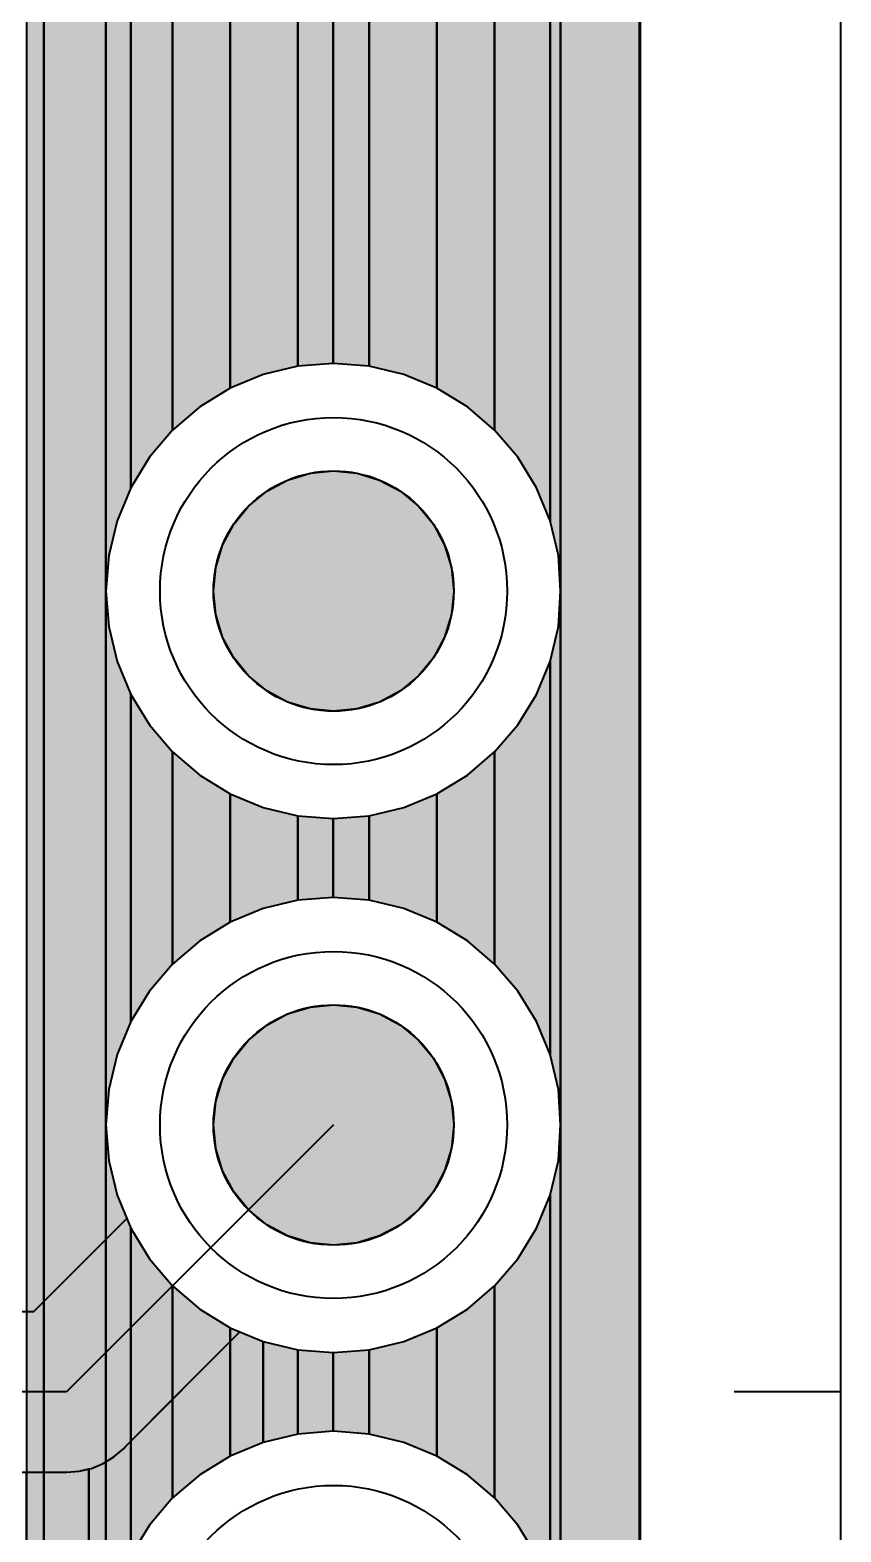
# Model space of a CAD drawing. Header units: millimetres. Extents: x 2 to 110, y 3 to 56.
# Drawn here: x 106.2 to 110.05, y 28.56 to 35.71 of the extents above; entities that cross this region are included whole.
import ezdxf

# ---------------------------------------------------------------- set-up
doc = ezdxf.new("R2010")
doc.units = ezdxf.units.MM
for name, color, linetype in [('bottom_copper', 7, 'Continuous'), ('bottom_silk', 7, 'Continuous'), ('drill_plated', 7, 'Continuous'), ('outline', 7, 'Continuous'), ('top_copper', 7, 'Continuous'), ('top_silk', 7, 'Continuous')]:
    doc.layers.add(name, color=color, linetype=linetype)

# ---------------------------------------------------------------- blocks, each defined once
blk = doc.blocks.new('Block185')
at = {"layer": 'bottom_copper', "lineweight": 40}
for points in [[(0, 30.5695), (-0.1694, 30.5828), (-0.1711, 30.5827), (-0.1711, 51.435), (0, 51.435), (0, 30.5695)], [(0.3222, 30.4648), (0.1652, 30.5298), (0, 30.5695), (0, 51.435), (0.3222, 51.435), (0.3222, 30.4648)], [(0.5963, 30.2657), (0.4671, 30.376), (0.3222, 30.4648), (0.3222, 51.435), (0.5963, 51.435), (0.5963, 30.2657)], [(0.8604, 29.8346), (0.7954, 29.9916), (0.7066, 30.1365), (0.5963, 30.2657), (0.5963, 51.435), (0.8604, 51.435), (0.8604, 29.8346)], [(0.9101, 29.5), (0.9001, 29.6694), (0.8604, 29.8346), (0.8604, 51.435), (0.9101, 51.435), (0.9101, 29.5)], [(1.2886, 0), (0.9101, 0), (0.9101, 51.435), (1.2886, 51.435), (1.2886, 0)], [(0.9101, 26.96), (0.9001, 27.1294), (0.8604, 27.2946), (0.8604, 29.1654), (0.9001, 29.3306), (0.9101, 29.5), (0.9101, 26.96)], [(0.8604, 27.2946), (0.7954, 27.4516), (0.7066, 27.5965), (0.5963, 27.7257), (0.5963, 28.7343), (0.7066, 28.8635), (0.7954, 29.0084), (0.8604, 29.1654), (0.8604, 27.2946)], [(0.5963, 27.7257), (0.4671, 27.836), (0.3222, 27.9248), (0.3222, 28.5352), (0.4671, 28.624), (0.5963, 28.7343), (0.5963, 27.7257)], [(0.3222, 27.9248), (0.1652, 27.9898), (0, 28.0295), (0, 28.4305), (0.1652, 28.4702), (0.3222, 28.5352), (0.3222, 27.9248)], [(0, 28.0295), (-0.1694, 28.0428), (-0.1711, 28.0427), (-0.1711, 28.4173), (-0.1694, 28.4172), (0, 28.4305), (0, 28.0295)], [(0.9101, 24.42), (0.9001, 24.5894), (0.8604, 24.7546), (0.8604, 26.6254), (0.9001, 26.7906), (0.9101, 26.96), (0.9101, 24.42)], [(0.8604, 24.7546), (0.7954, 24.9116), (0.7066, 25.0565), (0.5963, 25.1857), (0.5963, 26.1943), (0.7066, 26.3235), (0.7954, 26.4684), (0.8604, 26.6254), (0.8604, 24.7546)], [(0.5963, 25.1857), (0.4671, 25.296), (0.3222, 25.3848), (0.3222, 25.9952), (0.4671, 26.084), (0.5963, 26.1943), (0.5963, 25.1857)], [(0.3222, 25.3848), (0.1652, 25.4498), (0, 25.4895), (0, 25.8905), (0.1652, 25.9302), (0.3222, 25.9952), (0.3222, 25.3848)], [(0, 25.4895), (-0.1694, 25.5028), (-0.1711, 25.5027), (-0.1711, 25.8773), (-0.1694, 25.8772), (0, 25.8905), (0, 25.4895)]]:
    blk.add_hatch(color=7, dxfattribs=at).paths.add_polyline_path(points, flags=0)
at = {"layer": 'bottom_copper', "color": 7, "lineweight": 40}
for points in [[(0, 30.5695), (-0.1694, 30.5828), (-0.1711, 30.5827), (-0.1711, 51.435), (0, 51.435), (0, 30.5695)], [(0.3222, 30.4648), (0.1652, 30.5298), (0, 30.5695), (0, 51.435), (0.3222, 51.435), (0.3222, 30.4648)], [(0.5963, 30.2657), (0.4671, 30.376), (0.3222, 30.4648), (0.3222, 51.435), (0.5963, 51.435), (0.5963, 30.2657)], [(0.8604, 29.8346), (0.7954, 29.9916), (0.7066, 30.1365), (0.5963, 30.2657), (0.5963, 51.435), (0.8604, 51.435), (0.8604, 29.8346)], [(0.9101, 29.5), (0.9001, 29.6694), (0.8604, 29.8346), (0.8604, 51.435), (0.9101, 51.435), (0.9101, 29.5)], [(1.2886, 0), (0.9101, 0), (0.9101, 51.435), (1.2886, 51.435), (1.2886, 0)], [(0.9101, 26.96), (0.9001, 27.1294), (0.8604, 27.2946), (0.8604, 29.1654), (0.9001, 29.3306), (0.9101, 29.5), (0.9101, 26.96)], [(0.8604, 27.2946), (0.7954, 27.4516), (0.7066, 27.5965), (0.5963, 27.7257), (0.5963, 28.7343), (0.7066, 28.8635), (0.7954, 29.0084), (0.8604, 29.1654), (0.8604, 27.2946)], [(0.5963, 27.7257), (0.4671, 27.836), (0.3222, 27.9248), (0.3222, 28.5352), (0.4671, 28.624), (0.5963, 28.7343), (0.5963, 27.7257)], [(0.3222, 27.9248), (0.1652, 27.9898), (0, 28.0295), (0, 28.4305), (0.1652, 28.4702), (0.3222, 28.5352), (0.3222, 27.9248)], [(0, 28.0295), (-0.1694, 28.0428), (-0.1711, 28.0427), (-0.1711, 28.4173), (-0.1694, 28.4172), (0, 28.4305), (0, 28.0295)], [(0.9101, 24.42), (0.9001, 24.5894), (0.8604, 24.7546), (0.8604, 26.6254), (0.9001, 26.7906), (0.9101, 26.96), (0.9101, 24.42)], [(0.8604, 24.7546), (0.7954, 24.9116), (0.7066, 25.0565), (0.5963, 25.1857), (0.5963, 26.1943), (0.7066, 26.3235), (0.7954, 26.4684), (0.8604, 26.6254), (0.8604, 24.7546)], [(0.5963, 25.1857), (0.4671, 25.296), (0.3222, 25.3848), (0.3222, 25.9952), (0.4671, 26.084), (0.5963, 26.1943), (0.5963, 25.1857)], [(0.3222, 25.3848), (0.1652, 25.4498), (0, 25.4895), (0, 25.8905), (0.1652, 25.9302), (0.3222, 25.9952), (0.3222, 25.3848)], [(0, 25.4895), (-0.1694, 25.5028), (-0.1711, 25.5027), (-0.1711, 25.8773), (-0.1694, 25.8772), (0, 25.8905), (0, 25.4895)]]:
    blk.add_lwpolyline(points, close=True, dxfattribs=at)
blk = doc.blocks.new('Block2303')
at = {"layer": 'bottom_copper', "lineweight": 40}
for points in [[(1.4148, 0), (1.1189, 0), (1.1189, 51.435), (1.4148, 51.435), (1.4148, 0)], [(1.5328, 29.9916), (1.4678, 29.8346), (1.4281, 29.6694), (1.4148, 29.5), (1.4148, 51.435), (1.5328, 51.435), (1.5328, 29.9916)], [(1.7319, 30.2657), (1.6216, 30.1365), (1.5328, 29.9916), (1.5328, 51.435), (1.7319, 51.435), (1.7319, 30.2657)], [(2.006, 30.4648), (1.8611, 30.376), (1.7319, 30.2657), (1.7319, 51.435), (2.006, 51.435), (2.006, 30.4648)], [(2.3282, 30.5695), (2.163, 30.5298), (2.006, 30.4648), (2.006, 51.435), (2.3282, 51.435), (2.3282, 30.5695)], [(2.4959, 30.5827), (2.3282, 30.5695), (2.3282, 51.435), (2.4959, 51.435), (2.4959, 30.5827)], [(1.1189, 0), (1.0379, 0), (1.0379, 43.3049), (1.0611, 43.3609), (1.1073, 43.5533), (1.1189, 43.7506), (1.1189, 0)], [(1.5328, 27.4516), (1.4678, 27.2946), (1.4281, 27.1294), (1.4148, 26.96), (1.4148, 29.5), (1.4281, 29.3306), (1.4678, 29.1654), (1.5328, 29.0084), (1.5328, 27.4516)], [(1.7319, 27.7257), (1.6216, 27.5965), (1.5328, 27.4516), (1.5328, 29.0084), (1.6216, 28.8635), (1.7319, 28.7343), (1.7319, 27.7257)], [(2.006, 27.9248), (1.8611, 27.836), (1.7319, 27.7257), (1.7319, 28.7343), (1.8611, 28.624), (2.006, 28.5352), (2.006, 27.9248)], [(2.3282, 28.0295), (2.163, 27.9898), (2.006, 27.9248), (2.006, 28.5352), (2.163, 28.4702), (2.3282, 28.4305), (2.3282, 28.0295)], [(2.4959, 28.0427), (2.3282, 28.0295), (2.3282, 28.4305), (2.4959, 28.4173), (2.4959, 28.0427)], [(1.5328, 24.9116), (1.4678, 24.7546), (1.4281, 24.5894), (1.4148, 24.42), (1.4148, 26.96), (1.4281, 26.7906), (1.4678, 26.6254), (1.5328, 26.4684), (1.5328, 24.9116)], [(1.7319, 25.1857), (1.6216, 25.0565), (1.5328, 24.9116), (1.5328, 26.4684), (1.6216, 26.3235), (1.7319, 26.1943), (1.7319, 25.1857)], [(2.006, 25.3848), (1.8611, 25.296), (1.7319, 25.1857), (1.7319, 26.1943), (1.8611, 26.084), (2.006, 25.9952), (2.006, 25.3848)], [(2.3282, 25.4895), (2.163, 25.4498), (2.006, 25.3848), (2.006, 25.9952), (2.163, 25.9302), (2.3282, 25.8905), (2.3282, 25.4895)], [(2.4959, 25.5027), (2.3282, 25.4895), (2.3282, 25.8905), (2.4959, 25.8773), (2.4959, 25.5027)]]:
    blk.add_hatch(color=7, dxfattribs=at).paths.add_polyline_path(points, flags=0)
at = {"layer": 'bottom_copper', "color": 7, "lineweight": 40}
for points in [[(1.4148, 0), (1.1189, 0), (1.1189, 51.435), (1.4148, 51.435), (1.4148, 0)], [(1.5328, 29.9916), (1.4678, 29.8346), (1.4281, 29.6694), (1.4148, 29.5), (1.4148, 51.435), (1.5328, 51.435), (1.5328, 29.9916)], [(1.7319, 30.2657), (1.6216, 30.1365), (1.5328, 29.9916), (1.5328, 51.435), (1.7319, 51.435), (1.7319, 30.2657)], [(2.006, 30.4648), (1.8611, 30.376), (1.7319, 30.2657), (1.7319, 51.435), (2.006, 51.435), (2.006, 30.4648)], [(2.3282, 30.5695), (2.163, 30.5298), (2.006, 30.4648), (2.006, 51.435), (2.3282, 51.435), (2.3282, 30.5695)], [(2.4959, 30.5827), (2.3282, 30.5695), (2.3282, 51.435), (2.4959, 51.435), (2.4959, 30.5827)], [(1.1189, 0), (1.0379, 0), (1.0379, 43.3049), (1.0611, 43.3609), (1.1073, 43.5533), (1.1189, 43.7506), (1.1189, 0)], [(1.5328, 27.4516), (1.4678, 27.2946), (1.4281, 27.1294), (1.4148, 26.96), (1.4148, 29.5), (1.4281, 29.3306), (1.4678, 29.1654), (1.5328, 29.0084), (1.5328, 27.4516)], [(1.7319, 27.7257), (1.6216, 27.5965), (1.5328, 27.4516), (1.5328, 29.0084), (1.6216, 28.8635), (1.7319, 28.7343), (1.7319, 27.7257)], [(2.006, 27.9248), (1.8611, 27.836), (1.7319, 27.7257), (1.7319, 28.7343), (1.8611, 28.624), (2.006, 28.5352), (2.006, 27.9248)], [(2.3282, 28.0295), (2.163, 27.9898), (2.006, 27.9248), (2.006, 28.5352), (2.163, 28.4702), (2.3282, 28.4305), (2.3282, 28.0295)], [(2.4959, 28.0427), (2.3282, 28.0295), (2.3282, 28.4305), (2.4959, 28.4173), (2.4959, 28.0427)], [(1.5328, 24.9116), (1.4678, 24.7546), (1.4281, 24.5894), (1.4148, 24.42), (1.4148, 26.96), (1.4281, 26.7906), (1.4678, 26.6254), (1.5328, 26.4684), (1.5328, 24.9116)], [(1.7319, 25.1857), (1.6216, 25.0565), (1.5328, 24.9116), (1.5328, 26.4684), (1.6216, 26.3235), (1.7319, 26.1943), (1.7319, 25.1857)], [(2.006, 25.3848), (1.8611, 25.296), (1.7319, 25.1857), (1.7319, 26.1943), (1.8611, 26.084), (2.006, 25.9952), (2.006, 25.3848)], [(2.3282, 25.4895), (2.163, 25.4498), (2.006, 25.3848), (2.006, 25.9952), (2.163, 25.9302), (2.3282, 25.8905), (2.3282, 25.4895)], [(2.4959, 25.5027), (2.3282, 25.4895), (2.3282, 25.8905), (2.4959, 25.8773), (2.4959, 25.5027)]]:
    blk.add_lwpolyline(points, close=True, dxfattribs=at)
blk = doc.blocks.new('Block61949')
at = {"layer": 'top_copper', "lineweight": 40}
for points in [[(0, 30.5535), (-0.1694, 30.5668), (-0.1711, 30.5667), (-0.1711, 51.435), (0, 51.435), (0, 30.5535)], [(0.3222, 30.4488), (0.1652, 30.5138), (0, 30.5535), (0, 51.435), (0.3222, 51.435), (0.3222, 30.4488)], [(0.5963, 30.2497), (0.4671, 30.36), (0.3222, 30.4488), (0.3222, 51.435), (0.5963, 51.435), (0.5963, 30.2497)], [(0.8604, 29.8186), (0.7954, 29.9756), (0.7066, 30.1205), (0.5963, 30.2497), (0.5963, 51.435), (0.8604, 51.435), (0.8604, 29.8186)], [(0.9101, 29.484), (0.9001, 29.6534), (0.8604, 29.8186), (0.8604, 51.435), (0.9101, 51.435), (0.9101, 29.484)], [(1.2846, 0), (0.9101, 0), (0.9101, 51.435), (1.2846, 51.435), (1.2846, 0)], [(0.9101, 26.944), (0.9001, 27.1134), (0.8604, 27.2786), (0.8604, 29.1494), (0.9001, 29.3146), (0.9101, 29.484), (0.9101, 26.944)], [(0.8604, 27.2786), (0.7954, 27.4356), (0.7066, 27.5805), (0.5963, 27.7097), (0.5963, 28.7183), (0.7066, 28.8475), (0.7954, 28.9924), (0.8604, 29.1494), (0.8604, 27.2786)], [(0.5963, 27.7097), (0.4671, 27.82), (0.3222, 27.9088), (0.3222, 28.5192), (0.4671, 28.608), (0.5963, 28.7183), (0.5963, 27.7097)], [(0.3222, 27.9088), (0.1652, 27.9738), (0, 28.0135), (0, 28.4145), (0.1652, 28.4542), (0.3222, 28.5192), (0.3222, 27.9088)], [(0, 28.0135), (-0.1694, 28.0268), (-0.1711, 28.0267), (-0.1711, 28.4013), (-0.1694, 28.4012), (0, 28.4145), (0, 28.0135)], [(0.9101, 24.404), (0.9001, 24.5734), (0.8604, 24.7386), (0.8604, 26.6094), (0.9001, 26.7746), (0.9101, 26.944), (0.9101, 24.404)], [(0.8604, 24.7386), (0.7954, 24.8956), (0.7066, 25.0405), (0.5963, 25.1697), (0.5963, 26.1783), (0.7066, 26.3075), (0.7954, 26.4524), (0.8604, 26.6094), (0.8604, 24.7386)], [(0.5963, 25.1697), (0.4671, 25.28), (0.3222, 25.3688), (0.3222, 25.9792), (0.4671, 26.068), (0.5963, 26.1783), (0.5963, 25.1697)], [(0.3222, 25.3688), (0.1652, 25.4338), (0, 25.4735), (0, 25.8745), (0.1652, 25.9142), (0.3222, 25.9792), (0.3222, 25.3688)], [(0, 25.4735), (-0.1694, 25.4868), (-0.1711, 25.4867), (-0.1711, 25.8613), (-0.1694, 25.8612), (0, 25.8745), (0, 25.4735)]]:
    blk.add_hatch(color=7, dxfattribs=at).paths.add_polyline_path(points, flags=0)
at = {"layer": 'top_copper', "color": 7, "lineweight": 40}
for points in [[(0, 30.5535), (-0.1694, 30.5668), (-0.1711, 30.5667), (-0.1711, 51.435), (0, 51.435), (0, 30.5535)], [(0.3222, 30.4488), (0.1652, 30.5138), (0, 30.5535), (0, 51.435), (0.3222, 51.435), (0.3222, 30.4488)], [(0.5963, 30.2497), (0.4671, 30.36), (0.3222, 30.4488), (0.3222, 51.435), (0.5963, 51.435), (0.5963, 30.2497)], [(0.8604, 29.8186), (0.7954, 29.9756), (0.7066, 30.1205), (0.5963, 30.2497), (0.5963, 51.435), (0.8604, 51.435), (0.8604, 29.8186)], [(0.9101, 29.484), (0.9001, 29.6534), (0.8604, 29.8186), (0.8604, 51.435), (0.9101, 51.435), (0.9101, 29.484)], [(1.2846, 0), (0.9101, 0), (0.9101, 51.435), (1.2846, 51.435), (1.2846, 0)], [(0.9101, 26.944), (0.9001, 27.1134), (0.8604, 27.2786), (0.8604, 29.1494), (0.9001, 29.3146), (0.9101, 29.484), (0.9101, 26.944)], [(0.8604, 27.2786), (0.7954, 27.4356), (0.7066, 27.5805), (0.5963, 27.7097), (0.5963, 28.7183), (0.7066, 28.8475), (0.7954, 28.9924), (0.8604, 29.1494), (0.8604, 27.2786)], [(0.5963, 27.7097), (0.4671, 27.82), (0.3222, 27.9088), (0.3222, 28.5192), (0.4671, 28.608), (0.5963, 28.7183), (0.5963, 27.7097)], [(0.3222, 27.9088), (0.1652, 27.9738), (0, 28.0135), (0, 28.4145), (0.1652, 28.4542), (0.3222, 28.5192), (0.3222, 27.9088)], [(0, 28.0135), (-0.1694, 28.0268), (-0.1711, 28.0267), (-0.1711, 28.4013), (-0.1694, 28.4012), (0, 28.4145), (0, 28.0135)], [(0.9101, 24.404), (0.9001, 24.5734), (0.8604, 24.7386), (0.8604, 26.6094), (0.9001, 26.7746), (0.9101, 26.944), (0.9101, 24.404)], [(0.8604, 24.7386), (0.7954, 24.8956), (0.7066, 25.0405), (0.5963, 25.1697), (0.5963, 26.1783), (0.7066, 26.3075), (0.7954, 26.4524), (0.8604, 26.6094), (0.8604, 24.7386)], [(0.5963, 25.1697), (0.4671, 25.28), (0.3222, 25.3688), (0.3222, 25.9792), (0.4671, 26.068), (0.5963, 26.1783), (0.5963, 25.1697)], [(0.3222, 25.3688), (0.1652, 25.4338), (0, 25.4735), (0, 25.8745), (0.1652, 25.9142), (0.3222, 25.9792), (0.3222, 25.3688)], [(0, 25.4735), (-0.1694, 25.4868), (-0.1711, 25.4867), (-0.1711, 25.8613), (-0.1694, 25.8612), (0, 25.8745), (0, 25.4735)]]:
    blk.add_lwpolyline(points, close=True, dxfattribs=at)
blk = doc.blocks.new('Block63145')
at = {"layer": 'top_copper', "lineweight": 40}
for points in [[(2.54, 25.4338), (2.383, 25.3688), (2.383, 25.9136), (2.4294, 25.96), (2.54, 25.9142), (2.54, 25.4338)], [(2.383, 25.3688), (2.2381, 25.28), (2.1089, 25.1697), (2.1089, 25.6395), (2.383, 25.9136), (2.383, 25.3688)], [(2.7052, 25.4735), (2.54, 25.4338), (2.54, 25.9142), (2.7052, 25.8745), (2.7052, 25.4735)], [(2.8729, 25.4867), (2.7052, 25.4735), (2.7052, 25.8745), (2.8729, 25.8613), (2.8729, 25.4867)], [(2.1089, 25.1697), (1.9986, 25.0405), (1.9098, 24.8956), (1.9098, 25.4404), (2.1089, 25.6395), (2.1089, 25.1697)], [(1.9098, 24.8956), (1.8448, 24.7386), (1.8051, 24.5734), (1.7918, 24.404), (1.7918, 25.3419), (1.8292, 25.3648), (1.8748, 25.4038), (1.8846, 25.4152), (1.9098, 25.4404), (1.9098, 24.8956)], [(1.711, 17.1629), (1.6741, 17.1782), (1.6352, 17.1876), (1.5954, 17.1907), (1.5854, 17.1899), (1.4141, 17.1899), (1.4141, 25.293), (1.5897, 25.293), (1.6046, 25.2918), (1.6643, 25.2965), (1.711, 25.3077), (1.711, 17.1629)], [(1.7918, 17.097), (1.7755, 17.1161), (1.7451, 17.142), (1.711, 17.1629), (1.711, 25.3077), (1.7227, 25.3105), (1.7781, 25.3335), (1.7918, 25.3419), (1.7918, 17.097)]]:
    blk.add_hatch(color=7, dxfattribs=at).paths.add_polyline_path(points, flags=0)
at = {"layer": 'top_copper', "color": 7, "lineweight": 40}
for points in [[(2.54, 25.4338), (2.383, 25.3688), (2.383, 25.9136), (2.4294, 25.96), (2.54, 25.9142), (2.54, 25.4338)], [(2.383, 25.3688), (2.2381, 25.28), (2.1089, 25.1697), (2.1089, 25.6395), (2.383, 25.9136), (2.383, 25.3688)], [(2.7052, 25.4735), (2.54, 25.4338), (2.54, 25.9142), (2.7052, 25.8745), (2.7052, 25.4735)], [(2.8729, 25.4867), (2.7052, 25.4735), (2.7052, 25.8745), (2.8729, 25.8613), (2.8729, 25.4867)], [(2.1089, 25.1697), (1.9986, 25.0405), (1.9098, 24.8956), (1.9098, 25.4404), (2.1089, 25.6395), (2.1089, 25.1697)], [(1.9098, 24.8956), (1.8448, 24.7386), (1.8051, 24.5734), (1.7918, 24.404), (1.7918, 25.3419), (1.8292, 25.3648), (1.8748, 25.4038), (1.8846, 25.4152), (1.9098, 25.4404), (1.9098, 24.8956)], [(1.711, 17.1629), (1.6741, 17.1782), (1.6352, 17.1876), (1.5954, 17.1907), (1.5854, 17.1899), (1.4141, 17.1899), (1.4141, 25.293), (1.5897, 25.293), (1.6046, 25.2918), (1.6643, 25.2965), (1.711, 25.3077), (1.711, 17.1629)], [(1.7918, 17.097), (1.7755, 17.1161), (1.7451, 17.142), (1.711, 17.1629), (1.711, 25.3077), (1.7227, 25.3105), (1.7781, 25.3335), (1.7918, 25.3419), (1.7918, 17.097)]]:
    blk.add_lwpolyline(points, close=True, dxfattribs=at)
blk = doc.blocks.new('Block64816')
at = {"layer": 'top_copper', "lineweight": 40}
for points in [[(1.9488, -1.5088), (1.6529, -1.8047), (1.6529, 23.5262), (1.9488, 23.5262), (1.9488, -1.5088)], [(2.0668, 2.0668), (2.0018, 1.9098), (1.9621, 1.7446), (1.9488, 1.5752), (1.9488, 23.5262), (2.0668, 23.5262), (2.0668, 2.0668)], [(2.2659, 2.3409), (2.1556, 2.2117), (2.0668, 2.0668), (2.0668, 23.5262), (2.2659, 23.5262), (2.2659, 2.3409)], [(2.54, 2.54), (2.3951, 2.4512), (2.2659, 2.3409), (2.2659, 23.5262), (2.54, 23.5262), (2.54, 2.54)], [(2.8622, 2.6447), (2.697, 2.605), (2.54, 2.54), (2.54, 23.5262), (2.8622, 23.5262), (2.8622, 2.6447)], [(3.0299, 2.6579), (2.8622, 2.6447), (2.8622, 23.5262), (3.0299, 23.5262), (3.0299, 2.6579)], [(1.6529, -1.8047), (1.6038, -1.8538), (1.5719, -1.8538), (1.5719, 15.3801), (1.5951, 15.4361), (1.6413, 15.6285), (1.6529, 15.8258), (1.6529, -1.8047)], [(2.0668, -0.4732), (2.0018, -0.6302), (1.9621, -0.7954), (1.9488, -0.9648), (1.9488, 1.5752), (1.9621, 1.4058), (2.0018, 1.2406), (2.0668, 1.0836), (2.0668, -0.4732)], [(2.2659, -0.1991), (2.1556, -0.3283), (2.0668, -0.4732), (2.0668, 1.0836), (2.1556, 0.9387), (2.2659, 0.8095), (2.2659, -0.1991)], [(2.54, 0), (2.3951, -0.0888), (2.2659, -0.1991), (2.2659, 0.8095), (2.3951, 0.6992), (2.54, 0.6104), (2.54, 0)], [(2.8622, 0.1047), (2.697, 0.065), (2.54, 0), (2.54, 0.6104), (2.697, 0.5454), (2.8622, 0.5057), (2.8622, 0.1047)], [(3.0299, 0.1179), (2.8622, 0.1047), (2.8622, 0.5057), (3.0299, 0.4925), (3.0299, 0.1179)], [(1.9488, -1.5088), (1.9488, -0.9648), (1.9621, -1.1342), (2.0018, -1.2994), (2.0476, -1.41), (1.9488, -1.5088)]]:
    blk.add_hatch(color=7, dxfattribs=at).paths.add_polyline_path(points, flags=0)
at = {"layer": 'top_copper', "color": 7, "lineweight": 40}
for points in [[(1.9488, -1.5088), (1.6529, -1.8047), (1.6529, 23.5262), (1.9488, 23.5262), (1.9488, -1.5088)], [(2.0668, 2.0668), (2.0018, 1.9098), (1.9621, 1.7446), (1.9488, 1.5752), (1.9488, 23.5262), (2.0668, 23.5262), (2.0668, 2.0668)], [(2.2659, 2.3409), (2.1556, 2.2117), (2.0668, 2.0668), (2.0668, 23.5262), (2.2659, 23.5262), (2.2659, 2.3409)], [(2.54, 2.54), (2.3951, 2.4512), (2.2659, 2.3409), (2.2659, 23.5262), (2.54, 23.5262), (2.54, 2.54)], [(2.8622, 2.6447), (2.697, 2.605), (2.54, 2.54), (2.54, 23.5262), (2.8622, 23.5262), (2.8622, 2.6447)], [(3.0299, 2.6579), (2.8622, 2.6447), (2.8622, 23.5262), (3.0299, 23.5262), (3.0299, 2.6579)], [(1.6529, -1.8047), (1.6038, -1.8538), (1.5719, -1.8538), (1.5719, 15.3801), (1.5951, 15.4361), (1.6413, 15.6285), (1.6529, 15.8258), (1.6529, -1.8047)], [(2.0668, -0.4732), (2.0018, -0.6302), (1.9621, -0.7954), (1.9488, -0.9648), (1.9488, 1.5752), (1.9621, 1.4058), (2.0018, 1.2406), (2.0668, 1.0836), (2.0668, -0.4732)], [(2.2659, -0.1991), (2.1556, -0.3283), (2.0668, -0.4732), (2.0668, 1.0836), (2.1556, 0.9387), (2.2659, 0.8095), (2.2659, -0.1991)], [(2.54, 0), (2.3951, -0.0888), (2.2659, -0.1991), (2.2659, 0.8095), (2.3951, 0.6992), (2.54, 0.6104), (2.54, 0)], [(2.8622, 0.1047), (2.697, 0.065), (2.54, 0), (2.54, 0.6104), (2.697, 0.5454), (2.8622, 0.5057), (2.8622, 0.1047)], [(3.0299, 0.1179), (2.8622, 0.1047), (2.8622, 0.5057), (3.0299, 0.4925), (3.0299, 0.1179)], [(1.9488, -1.5088), (1.9488, -0.9648), (1.9621, -1.1342), (2.0018, -1.2994), (2.0476, -1.41), (1.9488, -1.5088)]]:
    blk.add_lwpolyline(points, close=True, dxfattribs=at)

msp = doc.modelspace()

# ---------------------------------------------------------------- hatches: boundary and pattern name
at = {"layer": 'bottom_copper', "lineweight": 40}
for points in [[(108.2015, 32.9265), (108.169, 32.8193), (108.1162, 32.7205), (108.0451, 32.6339), (107.9585, 32.5628), (107.8597, 32.51), (107.7525, 32.4775), (107.641, 32.4665), (107.5295, 32.4775), (107.4223, 32.51), (107.3235, 32.5628), (107.2369, 32.6339), (107.1658, 32.7205), (107.113, 32.8193), (107.0805, 32.9265), (107.0695, 33.038), (107.0805, 33.1495), (107.113, 33.2567), (107.1658, 33.3555), (107.2369, 33.4421), (107.3235, 33.5132), (107.4223, 33.566), (107.5295, 33.5985), (107.641, 33.6095), (107.7525, 33.5985), (107.8597, 33.566), (107.9585, 33.5132), (108.0451, 33.4421), (108.1162, 33.3555), (108.169, 33.2567), (108.2015, 33.1495), (108.2125, 33.038), (108.2015, 32.9265)], [(108.2015, 30.3865), (108.169, 30.2793), (108.1162, 30.1805), (108.0451, 30.0939), (107.9585, 30.0228), (107.8597, 29.97), (107.7525, 29.9375), (107.641, 29.9265), (107.5295, 29.9375), (107.4223, 29.97), (107.3235, 30.0228), (107.2369, 30.0939), (107.1658, 30.1805), (107.113, 30.2793), (107.0805, 30.3865), (107.0695, 30.498), (107.0805, 30.6095), (107.113, 30.7167), (107.1658, 30.8155), (107.2369, 30.9021), (107.3235, 30.9732), (107.4223, 31.026), (107.5295, 31.0585), (107.641, 31.0695), (107.7525, 31.0585), (107.8597, 31.026), (107.9585, 30.9732), (108.0451, 30.9021), (108.1162, 30.8155), (108.169, 30.7167), (108.2015, 30.6095), (108.2125, 30.498), (108.2015, 30.3865)]]:
    msp.add_hatch(color=7, dxfattribs=at).paths.add_polyline_path(points, flags=0)
at = {"layer": 'drill_plated', "lineweight": 40}
for points in [[(108.2015, 32.9265), (108.169, 32.8193), (108.1162, 32.7205), (108.0451, 32.6339), (107.9585, 32.5628), (107.8597, 32.51), (107.7525, 32.4775), (107.641, 32.4665), (107.5295, 32.4775), (107.4223, 32.51), (107.3235, 32.5628), (107.2369, 32.6339), (107.1658, 32.7205), (107.113, 32.8193), (107.0805, 32.9265), (107.0695, 33.038), (107.0805, 33.1495), (107.113, 33.2567), (107.1658, 33.3555), (107.2369, 33.4421), (107.3235, 33.5132), (107.4223, 33.566), (107.5295, 33.5985), (107.641, 33.6095), (107.7525, 33.5985), (107.8597, 33.566), (107.9585, 33.5132), (108.0451, 33.4421), (108.1162, 33.3555), (108.169, 33.2567), (108.2015, 33.1495), (108.2125, 33.038), (108.2015, 32.9265)], [(108.2015, 30.3865), (108.169, 30.2793), (108.1162, 30.1805), (108.0451, 30.0939), (107.9585, 30.0228), (107.8597, 29.97), (107.7525, 29.9375), (107.641, 29.9265), (107.5295, 29.9375), (107.4223, 29.97), (107.3235, 30.0228), (107.2369, 30.0939), (107.1658, 30.1805), (107.113, 30.2793), (107.0805, 30.3865), (107.0695, 30.498), (107.0805, 30.6095), (107.113, 30.7167), (107.1658, 30.8155), (107.2369, 30.9021), (107.3235, 30.9732), (107.4223, 31.026), (107.5295, 31.0585), (107.641, 31.0695), (107.7525, 31.0585), (107.8597, 31.026), (107.9585, 30.9732), (108.0451, 30.9021), (108.1162, 30.8155), (108.169, 30.7167), (108.2015, 30.6095), (108.2125, 30.498), (108.2015, 30.3865)]]:
    msp.add_hatch(color=7, dxfattribs=at).paths.add_polyline_path(points, flags=0)
at = {"layer": 'top_copper', "lineweight": 40}
for points in [[(108.2015, 32.9265), (108.169, 32.8193), (108.1162, 32.7205), (108.0451, 32.6339), (107.9585, 32.5628), (107.8597, 32.51), (107.7525, 32.4775), (107.641, 32.4665), (107.5295, 32.4775), (107.4223, 32.51), (107.3235, 32.5628), (107.2369, 32.6339), (107.1658, 32.7205), (107.113, 32.8193), (107.0805, 32.9265), (107.0695, 33.038), (107.0805, 33.1495), (107.113, 33.2567), (107.1658, 33.3555), (107.2369, 33.4421), (107.3235, 33.5132), (107.4223, 33.566), (107.5295, 33.5985), (107.641, 33.6095), (107.7525, 33.5985), (107.8597, 33.566), (107.9585, 33.5132), (108.0451, 33.4421), (108.1162, 33.3555), (108.169, 33.2567), (108.2015, 33.1495), (108.2125, 33.038), (108.2015, 32.9265)], [(108.2015, 30.3865), (108.169, 30.2793), (108.1162, 30.1805), (108.0451, 30.0939), (107.9585, 30.0228), (107.8597, 29.97), (107.7525, 29.9375), (107.641, 29.9265), (107.5295, 29.9375), (107.4223, 29.97), (107.3235, 30.0228), (107.2369, 30.0939), (107.1658, 30.1805), (107.113, 30.2793), (107.0805, 30.3865), (107.0695, 30.498), (107.0805, 30.6095), (107.113, 30.7167), (107.1658, 30.8155), (107.2369, 30.9021), (107.3235, 30.9732), (107.4223, 31.026), (107.5295, 31.0585), (107.641, 31.0695), (107.7525, 31.0585), (107.8597, 31.026), (107.9585, 30.9732), (108.0451, 30.9021), (108.1162, 30.8155), (108.169, 30.7167), (108.2015, 30.6095), (108.2125, 30.498), (108.2015, 30.3865)]]:
    msp.add_hatch(color=7, dxfattribs=at).paths.add_polyline_path(points, flags=0)

# ---------------------------------------------------------------- linework, layer by layer
at = {"layer": 'bottom_copper', "color": 7, "lineweight": 40}
for p, q in [((107.6393, 34.1207), (107.6393, 54.973)), ((107.6393, 54.973), (107.6393, 34.1207)), ((109.099, 54.973), (109.099, 3.538)), ((107.4716, 34.1075), (107.3064, 34.0678)), ((107.6393, 34.1207), (107.4716, 34.1075)), ((107.641, 34.1208), (107.6393, 34.1207)), ((107.8104, 34.1075), (107.641, 34.1208)), ((107.9756, 34.0678), (107.8104, 34.1075)), ((107.3064, 34.0678), (107.1494, 34.0028)), ((108.1326, 34.0028), (107.9756, 34.0678)), ((107.1494, 34.0028), (107.0045, 33.914)), ((108.2775, 33.914), (108.1326, 34.0028)), ((107.0045, 33.914), (106.8753, 33.8037)), ((108.4067, 33.8037), (108.2775, 33.914)), ((106.8753, 33.8037), (106.765, 33.6745)), ((108.517, 33.6745), (108.4067, 33.8037)), ((106.765, 33.6745), (106.6762, 33.5296)), ((108.6058, 33.5296), (108.517, 33.6745)), ((106.6762, 33.5296), (106.6112, 33.3726)), ((108.6708, 33.3726), (108.6058, 33.5296)), ((106.6112, 33.3726), (106.5715, 33.2074)), ((108.7105, 33.2074), (108.6708, 33.3726)), ((106.5715, 33.2074), (106.5582, 33.038)), ((108.7205, 33.038), (108.7105, 33.2074)), ((106.5582, 33.038), (106.5715, 32.8686)), ((108.7105, 32.8686), (108.7205, 33.038)), ((106.5715, 32.8686), (106.6112, 32.7034)), ((108.6708, 32.7034), (108.7105, 32.8686)), ((106.6112, 32.7034), (106.6762, 32.5464)), ((108.6058, 32.5464), (108.6708, 32.7034)), ((106.6762, 32.5464), (106.765, 32.4015)), ((108.517, 32.4015), (108.6058, 32.5464)), ((106.765, 32.4015), (106.8753, 32.2723)), ((108.4067, 32.2723), (108.517, 32.4015)), ((106.8753, 32.2723), (107.0045, 32.162)), ((108.2775, 32.162), (108.4067, 32.2723)), ((107.0045, 32.162), (107.1494, 32.0732)), ((108.1326, 32.0732), (108.2775, 32.162)), ((107.1494, 32.0732), (107.3064, 32.0082)), ((107.3064, 32.0082), (107.4716, 31.9685)), ((107.8104, 31.9685), (107.9756, 32.0082)), ((107.9756, 32.0082), (108.1326, 32.0732)), ((107.4716, 31.9685), (107.6393, 31.9553)), ((107.6393, 31.5807), (107.6393, 31.9553)), ((107.6393, 31.9553), (107.641, 31.9552)), ((107.6393, 31.9553), (107.6393, 31.5807)), ((107.641, 31.9552), (107.8104, 31.9685)), ((107.6393, 31.5807), (107.4716, 31.5675)), ((107.641, 31.5808), (107.6393, 31.5807)), ((107.8104, 31.5675), (107.641, 31.5808)), ((107.3064, 31.5278), (107.1494, 31.4628)), ((107.4716, 31.5675), (107.3064, 31.5278)), ((107.9756, 31.5278), (107.8104, 31.5675)), ((108.1326, 31.4628), (107.9756, 31.5278)), ((107.1494, 31.4628), (107.0045, 31.374)), ((108.2775, 31.374), (108.1326, 31.4628)), ((107.0045, 31.374), (106.8753, 31.2637)), ((108.4067, 31.2637), (108.2775, 31.374)), ((106.8753, 31.2637), (106.765, 31.1345)), ((108.517, 31.1345), (108.4067, 31.2637)), ((106.765, 31.1345), (106.6762, 30.9896)), ((108.6058, 30.9896), (108.517, 31.1345)), ((106.6762, 30.9896), (106.6112, 30.8326)), ((108.6708, 30.8326), (108.6058, 30.9896)), ((106.6112, 30.8326), (106.5715, 30.6674)), ((108.7105, 30.6674), (108.6708, 30.8326)), ((106.5715, 30.6674), (106.5582, 30.498)), ((108.7205, 30.498), (108.7105, 30.6674)), ((106.5582, 30.498), (106.5715, 30.3286)), ((108.7105, 30.3286), (108.7205, 30.498)), ((106.5715, 30.3286), (106.6112, 30.1634)), ((108.6708, 30.1634), (108.7105, 30.3286)), ((106.6112, 30.1634), (106.6762, 30.0064)), ((108.6058, 30.0064), (108.6708, 30.1634)), ((106.6762, 30.0064), (106.765, 29.8615)), ((108.517, 29.8615), (108.6058, 30.0064)), ((106.765, 29.8615), (106.8753, 29.7323)), ((108.4067, 29.7323), (108.517, 29.8615)), ((106.8753, 29.7323), (107.0045, 29.622)), ((108.2775, 29.622), (108.4067, 29.7323)), ((107.0045, 29.622), (107.1494, 29.5332)), ((108.1326, 29.5332), (108.2775, 29.622)), ((107.1494, 29.5332), (107.3064, 29.4682)), ((107.9756, 29.4682), (108.1326, 29.5332)), ((107.3064, 29.4682), (107.4716, 29.4285)), ((107.8104, 29.4285), (107.9756, 29.4682)), ((107.4716, 29.4285), (107.6393, 29.4153)), ((107.6393, 29.0407), (107.6393, 29.4153)), ((107.6393, 29.4153), (107.641, 29.4152)), ((107.6393, 29.4153), (107.6393, 29.0407)), ((107.641, 29.4152), (107.8104, 29.4285)), ((107.4716, 29.0275), (107.3064, 28.9878)), ((107.6393, 29.0407), (107.4716, 29.0275)), ((107.641, 29.0408), (107.6393, 29.0407)), ((107.8104, 29.0275), (107.641, 29.0408)), ((107.9756, 28.9878), (107.8104, 29.0275)), ((107.3064, 28.9878), (107.1494, 28.9228)), ((108.1326, 28.9228), (107.9756, 28.9878)), ((107.1494, 28.9228), (107.0045, 28.834)), ((108.2775, 28.834), (108.1326, 28.9228)), ((107.0045, 28.834), (106.8753, 28.7237)), ((108.4067, 28.7237), (108.2775, 28.834)), ((106.8753, 28.7237), (106.765, 28.5945)), ((108.517, 28.5945), (108.4067, 28.7237)), ((106.765, 28.5945), (106.6762, 28.4496)), ((108.6058, 28.4496), (108.517, 28.5945))]:
    msp.add_line(p, q, dxfattribs=at)
for points in [[(108.2015, 32.9265), (108.169, 32.8193), (108.1162, 32.7205), (108.0451, 32.6339), (107.9585, 32.5628), (107.8597, 32.51), (107.7525, 32.4775), (107.641, 32.4665), (107.5295, 32.4775), (107.4223, 32.51), (107.3235, 32.5628), (107.2369, 32.6339), (107.1658, 32.7205), (107.113, 32.8193), (107.0805, 32.9265), (107.0695, 33.038), (107.0805, 33.1495), (107.113, 33.2567), (107.1658, 33.3555), (107.2369, 33.4421), (107.3235, 33.5132), (107.4223, 33.566), (107.5295, 33.5985), (107.641, 33.6095), (107.7525, 33.5985), (107.8597, 33.566), (107.9585, 33.5132), (108.0451, 33.4421), (108.1162, 33.3555), (108.169, 33.2567), (108.2015, 33.1495), (108.2125, 33.038), (108.2015, 32.9265)], [(108.2015, 30.3865), (108.169, 30.2793), (108.1162, 30.1805), (108.0451, 30.0939), (107.9585, 30.0228), (107.8597, 29.97), (107.7525, 29.9375), (107.641, 29.9265), (107.5295, 29.9375), (107.4223, 29.97), (107.3235, 30.0228), (107.2369, 30.0939), (107.1658, 30.1805), (107.113, 30.2793), (107.0805, 30.3865), (107.0695, 30.498), (107.0805, 30.6095), (107.113, 30.7167), (107.1658, 30.8155), (107.2369, 30.9021), (107.3235, 30.9732), (107.4223, 31.026), (107.5295, 31.0585), (107.641, 31.0695), (107.7525, 31.0585), (107.8597, 31.026), (107.9585, 30.9732), (108.0451, 30.9021), (108.1162, 30.8155), (108.169, 30.7167), (108.2015, 30.6095), (108.2125, 30.498), (108.2015, 30.3865)]]:
    msp.add_lwpolyline(points, close=True, dxfattribs=at)
for centre, major_axis in [((107.641, 33.038), (0.8255, 0)), ((107.641, 33.038), (0.5715, 0)), ((107.641, 30.498), (0.8255, 0)), ((107.641, 30.498), (0.5715, 0)), ((107.641, 27.958), (0.8255, 0))]:
    msp.add_ellipse(centre, major_axis=major_axis, ratio=1, dxfattribs=at)
at = {"layer": 'bottom_silk', "color": 7, "lineweight": 40}
msp.add_line((110.054, 2.558), (110.054, 55.898), dxfattribs=at)
at = {"layer": 'drill_plated', "color": 7, "lineweight": 40}
for points in [[(108.2015, 32.9265), (108.169, 32.8193), (108.1162, 32.7205), (108.0451, 32.6339), (107.9585, 32.5628), (107.8597, 32.51), (107.7525, 32.4775), (107.641, 32.4665), (107.5295, 32.4775), (107.4223, 32.51), (107.3235, 32.5628), (107.2369, 32.6339), (107.1658, 32.7205), (107.113, 32.8193), (107.0805, 32.9265), (107.0695, 33.038), (107.0805, 33.1495), (107.113, 33.2567), (107.1658, 33.3555), (107.2369, 33.4421), (107.3235, 33.5132), (107.4223, 33.566), (107.5295, 33.5985), (107.641, 33.6095), (107.7525, 33.5985), (107.8597, 33.566), (107.9585, 33.5132), (108.0451, 33.4421), (108.1162, 33.3555), (108.169, 33.2567), (108.2015, 33.1495), (108.2125, 33.038), (108.2015, 32.9265)], [(108.2015, 30.3865), (108.169, 30.2793), (108.1162, 30.1805), (108.0451, 30.0939), (107.9585, 30.0228), (107.8597, 29.97), (107.7525, 29.9375), (107.641, 29.9265), (107.5295, 29.9375), (107.4223, 29.97), (107.3235, 30.0228), (107.2369, 30.0939), (107.1658, 30.1805), (107.113, 30.2793), (107.0805, 30.3865), (107.0695, 30.498), (107.0805, 30.6095), (107.113, 30.7167), (107.1658, 30.8155), (107.2369, 30.9021), (107.3235, 30.9732), (107.4223, 31.026), (107.5295, 31.0585), (107.641, 31.0695), (107.7525, 31.0585), (107.8597, 31.026), (107.9585, 30.9732), (108.0451, 30.9021), (108.1162, 30.8155), (108.169, 30.7167), (108.2015, 30.6095), (108.2125, 30.498), (108.2015, 30.3865)]]:
    msp.add_lwpolyline(points, close=True, dxfattribs=at)
for centre in [(107.641, 33.038), (107.641, 30.498)]:
    msp.add_ellipse(centre, major_axis=(0.5715, 0), ratio=1, dxfattribs=at)
at = {"layer": 'outline', "color": 7, "lineweight": 40}
msp.add_line((110.054, 2.558), (110.054, 55.898), dxfattribs=at)
at = {"layer": 'top_copper', "color": 7, "lineweight": 40}
for p, q in [((107.6393, 34.1207), (107.6393, 54.989)), ((107.6393, 54.989), (107.6393, 34.1207)), ((109.095, 54.989), (109.095, 3.554)), ((107.4716, 34.1075), (107.3064, 34.0678)), ((107.6393, 34.1207), (107.4716, 34.1075)), ((107.641, 34.1208), (107.6393, 34.1207)), ((107.8104, 34.1075), (107.641, 34.1208)), ((107.9756, 34.0678), (107.8104, 34.1075)), ((107.3064, 34.0678), (107.1494, 34.0028)), ((108.1326, 34.0028), (107.9756, 34.0678)), ((107.1494, 34.0028), (107.0045, 33.914)), ((108.2775, 33.914), (108.1326, 34.0028)), ((107.0045, 33.914), (106.8753, 33.8037)), ((108.4067, 33.8037), (108.2775, 33.914)), ((106.8753, 33.8037), (106.765, 33.6745)), ((108.517, 33.6745), (108.4067, 33.8037)), ((106.765, 33.6745), (106.6762, 33.5296)), ((108.6058, 33.5296), (108.517, 33.6745)), ((106.6762, 33.5296), (106.6112, 33.3726)), ((108.6708, 33.3726), (108.6058, 33.5296)), ((106.6112, 33.3726), (106.5715, 33.2074)), ((108.7105, 33.2074), (108.6708, 33.3726)), ((106.5715, 33.2074), (106.5582, 33.038)), ((108.7205, 33.038), (108.7105, 33.2074)), ((106.5582, 33.038), (106.5715, 32.8686)), ((108.7105, 32.8686), (108.7205, 33.038)), ((106.5715, 32.8686), (106.6112, 32.7034)), ((108.6708, 32.7034), (108.7105, 32.8686)), ((106.6112, 32.7034), (106.6762, 32.5464)), ((108.6058, 32.5464), (108.6708, 32.7034)), ((106.6762, 32.5464), (106.765, 32.4015)), ((108.517, 32.4015), (108.6058, 32.5464)), ((106.765, 32.4015), (106.8753, 32.2723)), ((108.4067, 32.2723), (108.517, 32.4015)), ((106.8753, 32.2723), (107.0045, 32.162)), ((108.2775, 32.162), (108.4067, 32.2723)), ((107.0045, 32.162), (107.1494, 32.0732)), ((108.1326, 32.0732), (108.2775, 32.162)), ((107.1494, 32.0732), (107.3064, 32.0082)), ((107.3064, 32.0082), (107.4716, 31.9685)), ((107.8104, 31.9685), (107.9756, 32.0082)), ((107.9756, 32.0082), (108.1326, 32.0732)), ((107.4716, 31.9685), (107.6393, 31.9553)), ((107.6393, 31.5807), (107.6393, 31.9553)), ((107.6393, 31.9553), (107.641, 31.9552)), ((107.6393, 31.9553), (107.6393, 31.5807)), ((107.641, 31.9552), (107.8104, 31.9685)), ((107.6393, 31.5807), (107.4716, 31.5675)), ((107.641, 31.5808), (107.6393, 31.5807)), ((107.8104, 31.5675), (107.641, 31.5808)), ((107.3064, 31.5278), (107.1494, 31.4628)), ((107.4716, 31.5675), (107.3064, 31.5278)), ((107.9756, 31.5278), (107.8104, 31.5675)), ((108.1326, 31.4628), (107.9756, 31.5278)), ((107.1494, 31.4628), (107.0045, 31.374)), ((108.2775, 31.374), (108.1326, 31.4628)), ((107.0045, 31.374), (106.8753, 31.2637)), ((108.4067, 31.2637), (108.2775, 31.374)), ((106.8753, 31.2637), (106.765, 31.1345)), ((108.517, 31.1345), (108.4067, 31.2637)), ((106.765, 31.1345), (106.6762, 30.9896)), ((108.6058, 30.9896), (108.517, 31.1345)), ((106.6762, 30.9896), (106.6112, 30.8326)), ((108.6708, 30.8326), (108.6058, 30.9896)), ((106.6112, 30.8326), (106.5715, 30.6674)), ((108.7105, 30.6674), (108.6708, 30.8326)), ((106.5715, 30.6674), (106.5582, 30.498)), ((108.7205, 30.498), (108.7105, 30.6674)), ((107.641, 30.498), (106.371, 29.228)), ((106.5582, 30.498), (106.5715, 30.3286)), ((108.7105, 30.3286), (108.7205, 30.498)), ((106.5715, 30.3286), (106.6112, 30.1634)), ((108.6708, 30.1634), (108.7105, 30.3286)), ((106.6112, 30.1634), (106.657, 30.0528)), ((108.6058, 30.0064), (108.6708, 30.1634)), ((106.657, 30.0528), (106.2132, 29.609)), ((108.517, 29.8615), (108.6058, 30.0064)), ((108.4067, 29.7323), (108.517, 29.8615)), ((108.2775, 29.622), (108.4067, 29.7323)), ((106.2132, 29.609), (105.7163, 29.609)), ((108.1326, 29.5332), (108.2775, 29.622)), ((106.651, 28.9692), (107.1958, 29.514)), ((107.1958, 29.514), (107.3064, 29.4682)), ((107.9756, 29.4682), (108.1326, 29.5332)), ((107.3064, 29.4682), (107.4716, 29.4285)), ((107.8104, 29.4285), (107.9756, 29.4682)), ((107.4716, 29.4285), (107.6393, 29.4153)), ((107.6393, 29.0407), (107.6393, 29.4153)), ((107.6393, 29.4153), (107.641, 29.4152)), ((107.6393, 29.4153), (107.6393, 29.0407)), ((107.641, 29.4152), (107.8104, 29.4285)), ((106.371, 29.228), (104.085, 29.228)), ((107.4716, 29.0275), (107.3064, 28.9878)), ((107.6393, 29.0407), (107.4716, 29.0275)), ((107.641, 29.0408), (107.6393, 29.0407)), ((107.8104, 29.0275), (107.641, 29.0408)), ((107.9756, 28.9878), (107.8104, 29.0275)), ((106.5956, 28.9188), (106.6412, 28.9578)), ((106.6412, 28.9578), (106.651, 28.9692)), ((107.3064, 28.9878), (107.1494, 28.9228)), ((108.1326, 28.9228), (107.9756, 28.9878)), ((106.4308, 28.8505), (106.4891, 28.8645)), ((106.4891, 28.8645), (106.5445, 28.8875)), ((106.5445, 28.8875), (106.5956, 28.9188)), ((107.1494, 28.9228), (107.0045, 28.834)), ((108.2775, 28.834), (108.1326, 28.9228)), ((105.7163, 28.847), (106.3561, 28.847)), ((106.3561, 28.847), (106.371, 28.8458)), ((106.371, 28.8458), (106.4307, 28.8505)), ((106.4307, 28.8505), (106.4308, 28.8505)), ((107.0045, 28.834), (106.8753, 28.7237)), ((108.4067, 28.7237), (108.2775, 28.834)), ((106.8753, 28.7237), (106.765, 28.5945)), ((108.517, 28.5945), (108.4067, 28.7237)), ((106.765, 28.5945), (106.6762, 28.4496)), ((108.6058, 28.4496), (108.517, 28.5945))]:
    msp.add_line(p, q, dxfattribs=at)
for points in [[(108.2015, 32.9265), (108.169, 32.8193), (108.1162, 32.7205), (108.0451, 32.6339), (107.9585, 32.5628), (107.8597, 32.51), (107.7525, 32.4775), (107.641, 32.4665), (107.5295, 32.4775), (107.4223, 32.51), (107.3235, 32.5628), (107.2369, 32.6339), (107.1658, 32.7205), (107.113, 32.8193), (107.0805, 32.9265), (107.0695, 33.038), (107.0805, 33.1495), (107.113, 33.2567), (107.1658, 33.3555), (107.2369, 33.4421), (107.3235, 33.5132), (107.4223, 33.566), (107.5295, 33.5985), (107.641, 33.6095), (107.7525, 33.5985), (107.8597, 33.566), (107.9585, 33.5132), (108.0451, 33.4421), (108.1162, 33.3555), (108.169, 33.2567), (108.2015, 33.1495), (108.2125, 33.038), (108.2015, 32.9265)], [(108.2015, 30.3865), (108.169, 30.2793), (108.1162, 30.1805), (108.0451, 30.0939), (107.9585, 30.0228), (107.8597, 29.97), (107.7525, 29.9375), (107.641, 29.9265), (107.5295, 29.9375), (107.4223, 29.97), (107.3235, 30.0228), (107.2369, 30.0939), (107.1658, 30.1805), (107.113, 30.2793), (107.0805, 30.3865), (107.0695, 30.498), (107.0805, 30.6095), (107.113, 30.7167), (107.1658, 30.8155), (107.2369, 30.9021), (107.3235, 30.9732), (107.4223, 31.026), (107.5295, 31.0585), (107.641, 31.0695), (107.7525, 31.0585), (107.8597, 31.026), (107.9585, 30.9732), (108.0451, 30.9021), (108.1162, 30.8155), (108.169, 30.7167), (108.2015, 30.6095), (108.2125, 30.498), (108.2015, 30.3865)]]:
    msp.add_lwpolyline(points, close=True, dxfattribs=at)
for centre, major_axis in [((107.641, 33.038), (0.8255, 0)), ((107.641, 33.038), (0.5715, 0)), ((107.641, 30.498), (0.8255, 0)), ((107.641, 30.498), (0.5715, 0)), ((107.641, 27.958), (0.8255, 0))]:
    msp.add_ellipse(centre, major_axis=major_axis, ratio=1, dxfattribs=at)
at = {"layer": 'top_silk', "color": 7, "lineweight": 40}
for p, q in [((110.054, 2.558), (110.054, 55.898)), ((110.054, 29.228), (109.546, 29.228))]:
    msp.add_line(p, q, dxfattribs=at)

# ---------------------------------------------------------------- block references
at = {"layer": 'bottom_copper'}
for name, p in [('Block2303', (105.1434, 3.538)), ('Block185', (107.8104, 3.538))]:
    msp.add_blockref(name, p, dxfattribs=at)
at = {"layer": 'top_copper'}
for name, p in [('Block64816', (104.6094, 31.4628)), ('Block61949', (107.8104, 3.554)), ('Block63145', (104.7664, 3.554))]:
    msp.add_blockref(name, p, dxfattribs=at)

doc.saveas('drawing.dxf')
